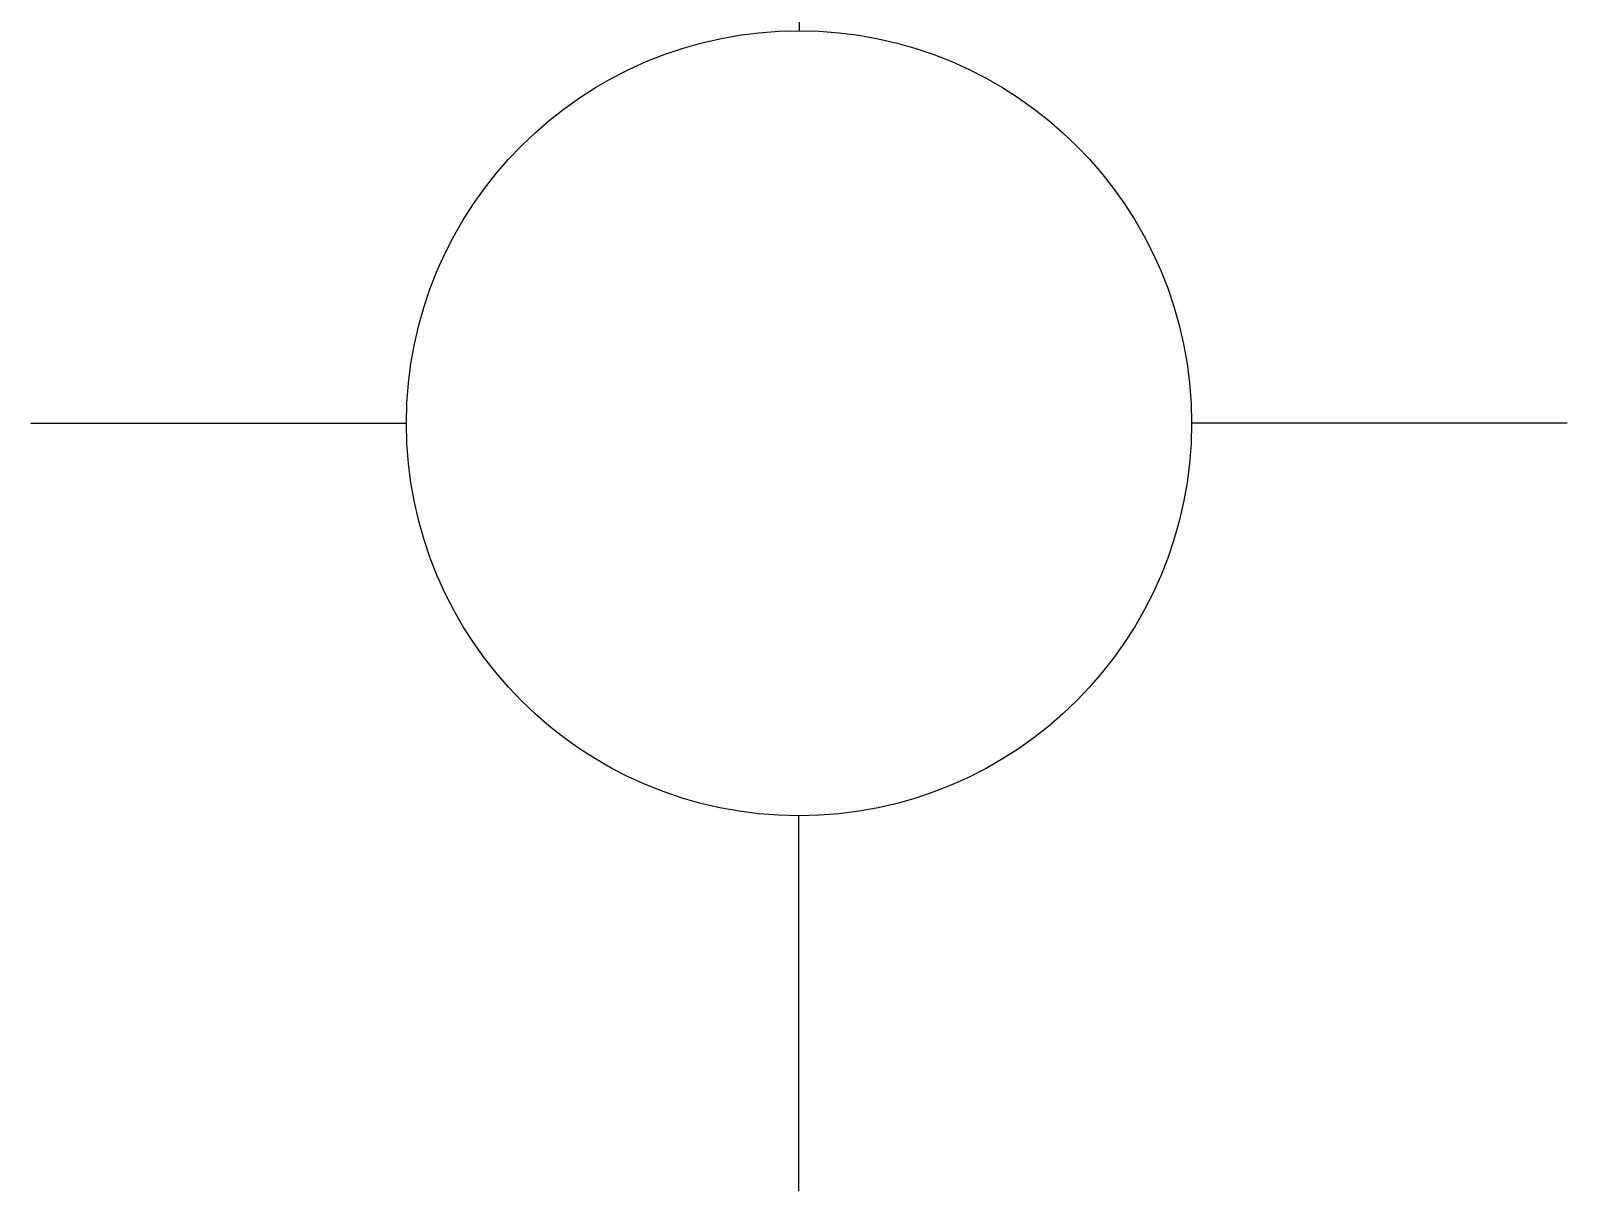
# Model space of a CAD drawing. Header units: inches. Extents: x -20263 to 10253, y -4567 to 3195.
# Drawn here: x 1076.59 to 1108.04, y 373.91 to 397.66 of the extents above; entities that cross this region are included whole.
import ezdxf

# ---------------------------------------------------------------- set-up
doc = ezdxf.new("R2010")
doc.units = ezdxf.units.IN
doc.header["$MEASUREMENT"] = 0

msp = doc.modelspace()

# ---------------------------------------------------------------- linework, layer by layer
at = {"color": 30, "true_color": 0xf8991e}
for p, q in [((1092.315489974107, 405.3489297917938), (1092.315489974107, 397.6614616318791)), ((1092.315489974107, 405.3489297917938), (1092.315489974107, 397.6614616318791)), ((1076.594216043101, 389.6276558607888), (1084.281684203016, 389.6276558607888)), ((1076.594216043101, 389.6276558607888), (1084.281684203016, 389.6276558607888)), ((1108.036763905112, 389.6276558607888), (1100.349295745197, 389.6276558607888)), ((1108.036763905112, 389.6276558607888), (1100.349295745197, 389.6276558607888)), ((1092.315489974106, 373.9063819297833), (1092.315489974106, 381.593850089698)), ((1092.315489974106, 373.9063819297833), (1092.315489974106, 381.593850089698))]:
    msp.add_line(p, q, dxfattribs=at)
msp.add_circle((1092.315489974106, 389.6276558607885), 8.033805771090556, dxfattribs=at)
msp.add_circle((1092.315489974106, 389.6276558607885), 8.033805771090556, dxfattribs=at)

doc.saveas('drawing.dxf')
